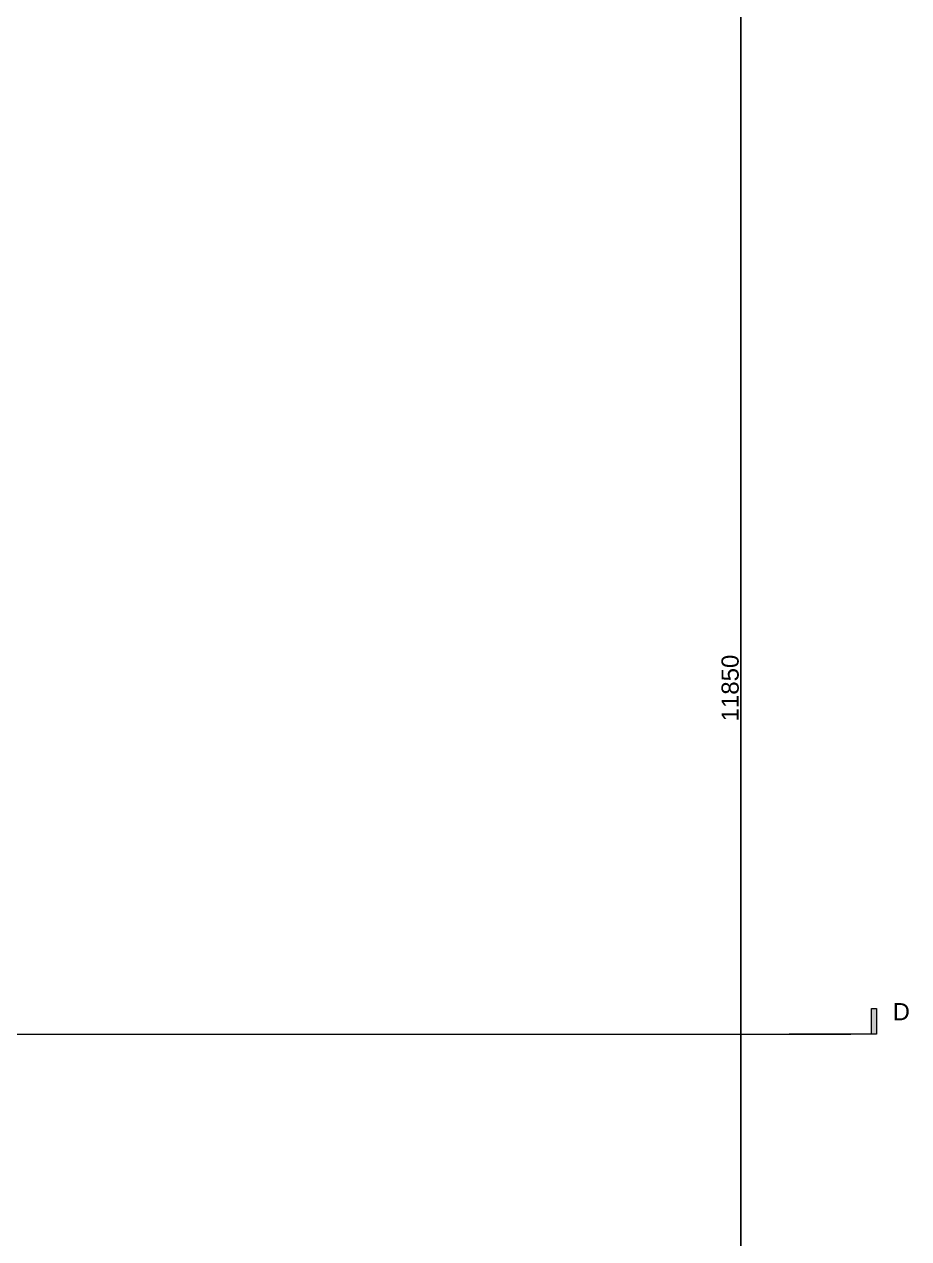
# Model space of a CAD drawing. Header units: metres. Extents: x -4.5 to 35.1, y -3.6 to 25.4.
# Drawn here: x 22.01 to 27.17, y 3.7 to 10.78 of the extents above; entities that cross this region are included whole.
import ezdxf

# ---------------------------------------------------------------- set-up
doc = ezdxf.new("R2010")
doc.units = ezdxf.units.M
doc.header["$PDMODE"] = 65
doc.layers.add('Standard', color=7, linetype='Continuous', lineweight=25)
doc.styles.add('ARIAL', font='ARIAL.TTF')
doc.dimstyles.new('_DIMSTYLE_3', dxfattribs={"dimtxt": 0.1, "dimasz": 0.2, "dimexe": 0, "dimexo": 0, "dimgap": 0.05, "dimtad": 2, "dimdec": 0, "dimlfac": 1000, "dimrnd": 1, "dimdsep": 46, "dimtxsty": 'ARIAL', "dimblk1": 'ALL_ML_KREIS', "dimblk2": 'ALL_ML_KREIS', "dimsah": 1, "dimcen": 0, "dimclrd": 9, "dimclre": 9, "dimclrt": 9, "dimadec": 0, "dimazin": 0, "dimtfac": 1, "dimtdec": 0, "dimtix": 1, "dimtmove": 2, "dimatfit": 3, "dimfxl": 0, "dimtzin": 0, "dimlwd": 0, "dimlwe": 13, "dimarcsym": 0})

# ---------------------------------------------------------------- blocks, each defined once
blk = doc.blocks.new('ALL_ML_KREIS')
at = {"color": 0, "linetype": 'ByBlock', "lineweight": -2}
for p, q in [((0, -0.5), (0, 0.5)), ((-1, 0), (0.5, 0))]:
    blk.add_line(p, q, dxfattribs=at)
blk.add_circle((0, 0), 0.15, dxfattribs=at)
blk = doc.blocks.new('*D19')
at = {"layer": 'DEFPOINTS', "color": 252, "linetype": 'Continuous', "lineweight": 13}
for p in [(26.19, 12.85), (26.19, 1), (26.19, 1)]:
    blk.add_point(p, dxfattribs=at)
at = {"layer": 'Standard', "color": 9, "linetype": 'Continuous', "lineweight": -2}
for p, q in [((26.19, 12.85), (26.19, 12.85)), ((26.19, 1), (26.19, 1))]:
    blk.add_line(p, q, dxfattribs=at)
at = {"layer": 'Standard', "color": 252, "linetype": 'Continuous', "lineweight": -2}
blk.add_line((26.19, 1), (26.19, 12.85), dxfattribs=at)
at = {"layer": 'Standard', "color": 9, "linetype": 'Continuous', "lineweight": 13, "xscale": 0.2, "yscale": 0.2, "zscale": 0.2}
for p, rotation in [((26.19, 12.85), 90), ((26.19, 1), -90.00000000000001)]:
    blk.add_blockref('ALL_ML_KREIS', p, dxfattribs=dict(at, rotation=rotation))
at = {"layer": 'Standard', "color": 9, "linetype": 'Continuous', "lineweight": 13, "insert": (26.1283, 6.9091), "char_height": 0.1, "width": 0.5, "attachment_point": 5, "rotation": 90, "style": 'ARIAL'}
blk.add_mtext('\\A1;{11850}', dxfattribs=at)

msp = doc.modelspace()

# ---------------------------------------------------------------- hatches: boundary and pattern name
at = {"layer": 'Standard', "linetype": 'Continuous', "lineweight": 13}
msp.add_hatch(color=0, dxfattribs=at).paths.add_polyline_path([(26.9817, 4.8908), (26.9817, 5.0408), (26.9517, 5.0408), (26.9517, 4.8908)])

# ---------------------------------------------------------------- linework, layer by layer
at = {"layer": 'Standard', "color": 252, "linetype": 'Continuous', "lineweight": 13}
for p, q in [((26.9517, 5.0408), (26.9817, 5.0408)), ((26.9517, 4.8908), (26.9517, 5.0408)), ((26.9817, 5.0408), (26.9817, 4.8908)), ((-4.1221, 4.8908), (26.8317, 4.8908)), ((-4.1221, 4.8908), (26.8317, 4.8908)), ((26.9817, 4.8908), (26.4717, 4.8908)), ((26.9817, 4.8908), (26.9517, 4.8908))]:
    msp.add_line(p, q, dxfattribs=at)

# ---------------------------------------------------------------- texts
at = {"layer": 'Standard', "color": 252, "linetype": 'Continuous', "lineweight": 13, "insert": (27.1761, 5.0225), "char_height": 0.1, "width": 0.151357, "attachment_point": 6, "style": 'ARIAL'}
msp.add_mtext('\\W0.99;D', dxfattribs=at)

# ---------------------------------------------------------------- dimensions: what is measured, and where the dimension line sits
at = {"layer": 'Standard', "color": 252, "linetype": 'Continuous', "lineweight": 13}
dim = msp.add_linear_dim(base=(26.19, 12.85), p1=(26.19, 1), p2=(26.19, 12.85), angle=90, dimstyle='_DIMSTYLE_3', override={"dimpost": '<>', "dimclrd": 9, "dimclre": 9, "dimclrt": 9, "dimlwd": 0, "dimlwe": 13}, dxfattribs=at)
dim.commit()
dim.dimension.update_dxf_attribs({"geometry": '*D19', "text_midpoint": (26.1283, 6.9091), "dimtype": 160})

doc.saveas('drawing.dxf')
